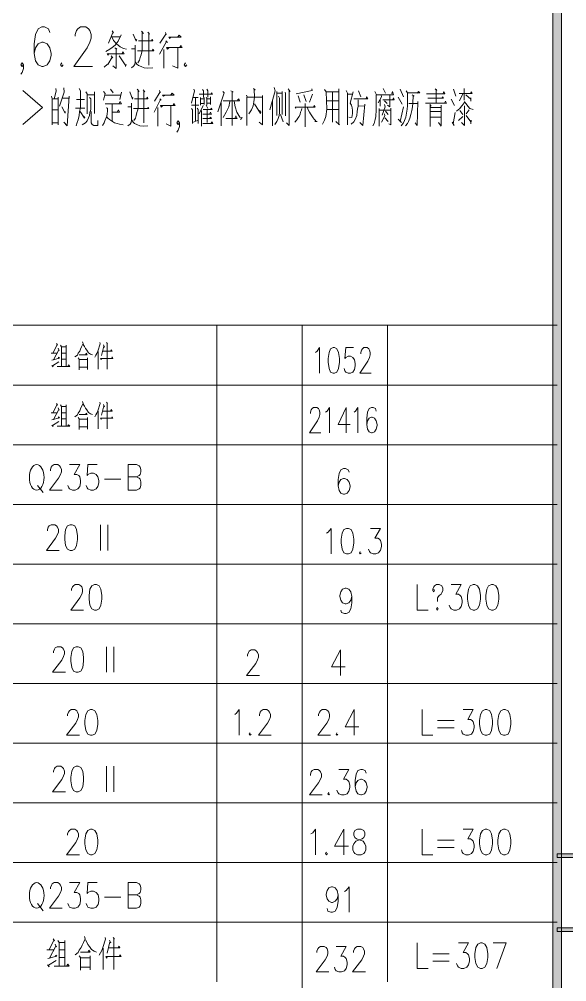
# Model space of a CAD drawing. Header units: millimetres. Extents: x 0 to 829, y 0 to 586.
# Drawn here: x 707.9 to 771.1, y 159.5 to 270.7 of the extents above; entities that cross this region are included whole.
import ezdxf

# ---------------------------------------------------------------- set-up
doc = ezdxf.new("R2010")
doc.units = ezdxf.units.MM

msp = doc.modelspace()

# ---------------------------------------------------------------- hatches: boundary and pattern name
h = msp.add_hatch(color=0)
h.dxf.hatch_style = 2
h.paths.add_polyline_path([(770.449028, 9.860139), (769.464778, 9.860139), (769.464778, 575.772139), (770.449028, 575.772139)])
h = msp.add_hatch(color=0)
h.dxf.hatch_style = 2
h.paths.add_polyline_path([(819.294639, 174.265167), (819.294639, 173.841833), (769.958667, 173.841833), (769.958667, 174.265167)])
h = msp.add_hatch(color=0)
h.dxf.hatch_style = 2
h.paths.add_polyline_path([(769.958667, 165.276389), (769.958667, 165.70325), (819.294639, 165.70325), (819.294639, 165.276389)])

# ---------------------------------------------------------------- linework, layer by layer
at = {"color": 0, "lineweight": 0}
for points in [[(770.449028, 9.860139), (769.464778, 9.860139), (769.464778, 575.772139), (770.449028, 575.772139)], [(744.082417, 232.748667), (743.80725, 232.607556), (743.623806, 232.184222), (743.532083, 231.478667), (743.532083, 231.058861), (743.623806, 230.353306), (743.80725, 229.929972), (744.082417, 229.788861), (744.265861, 229.788861), (744.541028, 229.929972), (744.720944, 230.353306), (744.812667, 231.058861), (744.812667, 231.478667), (744.720944, 232.184222), (744.541028, 232.607556), (744.265861, 232.748667)], [(713.736472, 212.2805), (713.418972, 212.139389), (713.207306, 211.719583), (713.101472, 211.014028), (713.101472, 210.590694), (713.207306, 209.888667), (713.418972, 209.465333), (713.736472, 209.324222), (713.948139, 209.324222), (714.265639, 209.465333), (714.477306, 209.888667), (714.583139, 210.590694), (714.583139, 211.014028), (714.477306, 211.719583), (714.265639, 212.139389), (713.948139, 212.2805)], [(745.64875, 211.864222), (745.33125, 211.723111), (745.123111, 211.299778), (745.017278, 210.59775), (745.017278, 210.174417), (745.123111, 209.468861), (745.33125, 209.045528), (745.64875, 208.907944), (745.860417, 208.907944), (746.177917, 209.045528), (746.389583, 209.468861), (746.495417, 210.174417), (746.495417, 210.59775), (746.389583, 211.299778), (746.177917, 211.723111), (745.860417, 211.864222)], [(716.541056, 205.380167), (716.223556, 205.239056), (716.011889, 204.81925), (715.906056, 204.113694), (715.906056, 203.690361), (716.011889, 202.988333), (716.223556, 202.565), (716.541056, 202.423889), (716.752722, 202.423889), (717.066694, 202.565), (717.278361, 202.988333), (717.384194, 203.690361), (717.384194, 204.113694), (717.278361, 204.81925), (717.066694, 205.239056), (716.752722, 205.380167)], [(760.25375, 205.380167), (759.93625, 205.239056), (759.724583, 204.81925), (759.622278, 204.113694), (759.622278, 203.690361), (759.724583, 202.988333), (759.93625, 202.565), (760.25375, 202.423889), (760.465417, 202.423889), (760.782917, 202.565), (760.994583, 202.988333), (761.100417, 203.690361), (761.100417, 204.113694), (760.994583, 204.81925), (760.782917, 205.239056), (760.465417, 205.380167)], [(762.366889, 205.380167), (762.049389, 205.239056), (761.837722, 204.81925), (761.731889, 204.113694), (761.731889, 203.690361), (761.837722, 202.988333), (762.049389, 202.565), (762.366889, 202.423889), (762.578556, 202.423889), (762.896056, 202.565), (763.107722, 202.988333), (763.213556, 203.690361), (763.213556, 204.113694), (763.107722, 204.81925), (762.896056, 205.239056), (762.578556, 205.380167)], [(756.133306, 202.706111), (756.027472, 202.565), (756.133306, 202.423889), (756.239139, 202.565)], [(714.4385, 198.190556), (714.121, 198.049444), (713.909333, 197.629639), (713.8035, 196.924083), (713.8035, 196.50075), (713.909333, 195.798722), (714.121, 195.375389), (714.4385, 195.234278), (714.650167, 195.234278), (714.967667, 195.375389), (715.179333, 195.798722), (715.285167, 196.50075), (715.285167, 196.924083), (715.179333, 197.629639), (714.967667, 198.049444), (714.650167, 198.190556)], [(716.068333, 190.916278), (715.750833, 190.775167), (715.539167, 190.351833), (715.433333, 189.649806), (715.433333, 189.226472), (715.539167, 188.520917), (715.750833, 188.101111), (716.068333, 187.96), (716.276472, 187.96), (716.593972, 188.101111), (716.805639, 188.520917), (716.911472, 189.226472), (716.911472, 189.649806), (716.805639, 190.351833), (716.593972, 190.775167), (716.276472, 190.916278)], [(761.647222, 190.916278), (761.329722, 190.775167), (761.118056, 190.351833), (761.01575, 189.646278), (761.01575, 189.226472), (761.118056, 188.520917), (761.329722, 188.097583), (761.647222, 187.956472), (761.858889, 187.956472), (762.176389, 188.097583), (762.388056, 188.520917), (762.493889, 189.226472), (762.493889, 189.646278), (762.388056, 190.351833), (762.176389, 190.775167), (761.858889, 190.916278)], [(763.760361, 190.916278), (763.442861, 190.775167), (763.231194, 190.351833), (763.125361, 189.646278), (763.125361, 189.226472), (763.231194, 188.520917), (763.442861, 188.097583), (763.760361, 187.956472), (763.972028, 187.956472), (764.289528, 188.097583), (764.501194, 188.520917), (764.607028, 189.226472), (764.607028, 189.646278), (764.501194, 190.351833), (764.289528, 190.775167), (763.972028, 190.916278)], [(714.4385, 184.389889), (714.121, 184.248778), (713.909333, 183.825444), (713.8035, 183.119889), (713.8035, 182.700083), (713.909333, 181.994528), (714.121, 181.571194), (714.4385, 181.430083), (714.650167, 181.430083), (714.967667, 181.571194), (715.179333, 181.994528), (715.285167, 182.700083), (715.285167, 183.119889), (715.179333, 183.825444), (714.967667, 184.248778), (714.650167, 184.389889)], [(716.068333, 177.112083), (715.750833, 176.970972), (715.539167, 176.551167), (715.433333, 175.845611), (715.433333, 175.422278), (715.539167, 174.72025), (715.750833, 174.296917), (716.068333, 174.155806), (716.276472, 174.155806), (716.593972, 174.296917), (716.805639, 174.72025), (716.911472, 175.422278), (716.911472, 175.845611), (716.805639, 176.551167), (716.593972, 176.970972), (716.276472, 177.112083)], [(746.911694, 177.112083), (746.594194, 176.970972), (746.488361, 176.692278), (746.488361, 176.410056), (746.594194, 176.127833), (746.805861, 175.986722), (747.229194, 175.845611), (747.546694, 175.7045), (747.758361, 175.422278), (747.864194, 175.140056), (747.864194, 174.72025), (747.758361, 174.438028), (747.652528, 174.296917), (747.335028, 174.155806), (746.911694, 174.155806), (746.594194, 174.296917), (746.488361, 174.438028), (746.382528, 174.72025), (746.382528, 175.140056), (746.488361, 175.422278), (746.700028, 175.7045), (747.017528, 175.845611), (747.440861, 175.986722), (747.652528, 176.127833), (747.758361, 176.410056), (747.758361, 176.692278), (747.652528, 176.970972), (747.335028, 177.112083)], [(761.647222, 177.112083), (761.329722, 176.970972), (761.118056, 176.547639), (761.01575, 175.845611), (761.01575, 175.422278), (761.118056, 174.716722), (761.329722, 174.296917), (761.647222, 174.155806), (761.858889, 174.155806), (762.176389, 174.296917), (762.388056, 174.716722), (762.493889, 175.422278), (762.493889, 175.845611), (762.388056, 176.547639), (762.176389, 176.970972), (761.858889, 177.112083)], [(763.760361, 177.112083), (763.442861, 176.970972), (763.231194, 176.547639), (763.125361, 175.845611), (763.125361, 175.422278), (763.231194, 174.716722), (763.442861, 174.296917), (763.760361, 174.155806), (763.972028, 174.155806), (764.289528, 174.296917), (764.501194, 174.716722), (764.607028, 175.422278), (764.607028, 175.845611), (764.501194, 176.547639), (764.289528, 176.970972), (763.972028, 177.112083)], [(819.294639, 174.265167), (819.294639, 173.841833), (769.958667, 173.841833), (769.958667, 174.265167)], [(769.958667, 165.276389), (769.958667, 165.70325), (819.294639, 165.70325), (819.294639, 165.276389)], [(761.103944, 163.974639), (760.786444, 163.833528), (760.574778, 163.413722), (760.468944, 162.708167), (760.468944, 162.284833), (760.574778, 161.582806), (760.786444, 161.159472), (761.103944, 161.018361), (761.312083, 161.018361), (761.629583, 161.159472), (761.84125, 161.582806), (761.947083, 162.284833), (761.947083, 162.708167), (761.84125, 163.413722), (761.629583, 163.833528), (761.312083, 163.974639)]]:
    msp.add_lwpolyline(points, close=True, dxfattribs=at)
for points in [[(711.394028, 269.155333), (711.242333, 269.596306), (710.780194, 269.815028), (710.473278, 269.815028), (710.014667, 269.596306), (709.70775, 268.936611), (709.552528, 267.843), (709.552528, 266.745861), (709.70775, 265.870972), (710.014667, 265.433528), (710.473278, 265.214806), (710.6285, 265.214806), (711.087111, 265.433528), (711.394028, 265.870972), (711.54925, 266.527139), (711.54925, 266.745861), (711.394028, 267.405556), (711.087111, 267.843), (710.6285, 268.061722), (710.473278, 268.061722), (710.014667, 267.843), (709.70775, 267.405556), (709.552528, 266.745861)], [(714.307972, 268.717889), (714.307972, 268.936611), (714.463194, 269.374056), (714.614889, 269.596306), (714.921806, 269.815028), (715.535639, 269.815028), (715.842556, 269.596306), (715.99425, 269.374056), (716.149472, 268.936611), (716.149472, 268.499167), (715.99425, 268.061722), (715.687333, 267.405556), (714.156278, 265.214806), (716.301167, 265.214806)], [(718.576583, 269.352889), (718.735333, 269.123583), (718.671833, 269.169444), (718.156778, 267.927667)], [(721.956194, 269.307028), (722.181972, 269.031861), (722.054972, 269.169444), (722.054972, 267.098639), (722.019694, 266.915194), (721.924444, 266.594167), (721.829194, 266.269611), (721.730417, 265.948583), (721.536389, 265.673417)], [(722.697028, 269.215306), (722.891056, 268.986), (722.795806, 269.123583), (722.795806, 265.39825)], [(724.7255, 269.169444), (724.824278, 268.894278), (724.792528, 268.986), (724.083444, 267.927667)], [(718.509556, 268.664972), (719.507917, 268.664972), (719.606694, 268.894278), (719.282139, 268.156972), (718.929361, 267.698361), (718.576583, 267.423194), (718.319056, 267.236222), (717.83575, 266.961056)], [(718.576583, 268.57325), (718.735333, 268.248694), (719.091639, 267.835944), (719.507917, 267.514917), (719.895972, 267.327944), (720.24875, 267.236222)], [(721.021333, 268.986), (721.345889, 268.156972), (721.409389, 268.294556), (721.278861, 268.386278)], [(721.635167, 268.202833), (723.275583, 268.202833), (723.212083, 268.386278), (723.116833, 268.202833)], [(724.75725, 268.202833), (724.951278, 268.019389), (724.856028, 268.111111), (724.051694, 266.640028)], [(725.371083, 268.619111), (725.208806, 268.478), (725.113556, 268.619111), (726.531722, 268.619111), (726.305944, 268.848417), (726.143667, 268.664972)], [(718.897611, 267.373806), (719.123389, 267.236222), (719.024611, 267.327944), (719.024611, 264.981972), (718.640083, 265.306528)], [(720.799083, 267.282083), (721.247111, 267.282083), (721.247111, 267.698361), (721.247111, 265.719278), (721.183611, 265.444111), (721.056611, 265.260667), (720.799083, 265.073694)], [(721.504639, 267.052778), (723.406111, 267.052778), (723.310861, 267.236222), (723.212083, 267.052778)], [(724.535, 267.190361), (724.535, 265.027833)], [(725.145306, 267.423194), (724.951278, 267.236222), (724.856028, 267.423194), (726.658722, 267.423194), (726.531722, 267.6525), (726.401194, 267.469056)], [(726.143667, 267.423194), (726.143667, 265.027833), (725.565111, 265.306528)], [(718.188528, 266.73175), (718.093278, 266.548306), (717.9945, 266.685889), (719.959472, 266.685889), (719.832472, 266.915194), (719.733694, 266.73175)], [(718.477806, 266.456583), (718.640083, 266.22375), (718.576583, 266.319), (718.061528, 265.444111)], [(719.380917, 266.456583), (720.1535, 265.306528), (720.18525, 265.444111), (720.12175, 265.214806)], [(708.328389, 265.433528), (708.173167, 265.214806), (708.021472, 265.433528), (708.173167, 265.65225), (708.328389, 265.433528), (708.328389, 264.992556), (708.173167, 264.555111), (708.021472, 264.336389)], [(712.773389, 265.65225), (712.621694, 265.433528), (712.773389, 265.214806), (712.928611, 265.433528)], [(718.02625, 265.489972), (717.673472, 265.165417)], [(721.278861, 265.719278), (721.441139, 265.489972), (721.603417, 265.352389), (721.924444, 265.214806), (722.277222, 265.073694), (722.697028, 265.027833), (723.275583, 265.073694)], [(727.036194, 265.65225), (726.8845, 265.433528), (727.036194, 265.214806), (727.191417, 265.433528)], [(712.085472, 262.706556), (712.117222, 262.431389), (711.877333, 261.464778)], [(713.013278, 262.752417), (713.0415, 262.247944), (712.505278, 260.63575)], [(714.748944, 262.706556), (714.925333, 262.431389), (714.925333, 260.452306), (714.808917, 260.039556), (714.748944, 259.580944), (714.657222, 259.072944), (714.537278, 258.751917), (714.417333, 258.3815)], [(718.396667, 262.614833), (718.696528, 262.202083)], [(721.476417, 262.614833), (721.684556, 262.339667), (721.564611, 262.47725), (721.564611, 260.406444), (721.536389, 260.223), (721.444667, 259.901972), (721.356472, 259.580944), (721.268278, 259.256389), (721.088361, 258.981222)], [(722.164333, 262.523111), (722.34425, 262.293806), (722.252528, 262.431389), (722.252528, 258.706056)], [(724.048167, 262.47725), (724.136361, 262.202083), (724.108139, 262.293806), (723.448444, 261.235472)], [(728.013389, 262.614833), (728.073361, 262.431389), (727.745278, 261.006167)], [(729.029389, 262.568972), (729.121111, 262.431389), (729.121111, 261.648222)], [(729.509167, 262.614833), (729.629111, 262.431389), (729.629111, 261.694083)], [(734.892556, 262.706556), (735.100694, 262.523111), (734.98075, 262.568972), (735.0125, 261.694083), (734.952528, 261.14375), (734.864333, 260.685139), (734.684417, 260.223), (734.352806, 259.764389)], [(737.284389, 262.798278), (737.404333, 262.431389), (736.776389, 260.223)], [(739.020056, 262.47725), (739.020056, 258.427361), (738.691972, 258.706056)], [(738.900111, 262.660694), (739.14, 262.339667)], [(741.651778, 262.660694), (741.68, 262.47725), (739.827917, 262.0645)], [(743.115806, 262.568972), (743.295722, 262.293806), (743.355694, 260.314722), (743.23575, 259.439833), (743.087583, 259.027083), (742.875917, 258.568472)], [(743.2675, 262.293806), (744.763278, 262.293806), (744.763278, 262.660694), (744.763278, 258.47675), (744.763278, 260.268861), (743.327472, 260.268861), (744.015389, 260.268861), (744.015389, 258.797778), (744.015389, 262.247944), (744.015389, 261.281333), (743.327472, 261.281333), (744.731528, 261.281333)], [(745.599361, 262.47725), (745.747528, 262.156222), (745.747528, 258.47675)], [(749.875028, 262.706556), (750.143139, 262.156222)], [(751.850583, 262.614833), (752.206889, 261.743472)], [(755.886361, 262.660694), (756.066278, 262.47725), (756.006306, 262.568972), (756.006306, 261.006167), (754.750417, 261.006167), (757.202222, 261.006167), (757.054056, 261.235472), (756.962333, 261.006167)], [(757.978333, 262.614833), (758.278194, 261.789333)], [(759.23775, 262.706556), (759.23775, 261.327194)], [(708.250778, 262.463139), (710.529722, 260.494639), (708.250778, 258.522611)], [(711.577472, 261.789333), (711.665667, 261.510639), (711.665667, 258.47675)], [(711.697417, 261.510639), (712.325361, 261.510639)], [(712.353583, 261.694083), (712.353583, 258.47675)], [(712.833361, 261.5565), (713.5495, 261.5565)], [(713.609472, 261.789333), (713.373111, 258.3815), (713.013278, 258.797778)], [(714.477306, 261.418917), (715.376889, 261.418917)], [(715.944861, 261.648222), (716.124778, 261.510639), (716.124778, 260.268861), (716.004833, 259.901972), (715.944861, 259.580944), (715.853139, 259.30225), (715.673222, 258.935361), (715.493306, 258.706056), (715.10525, 258.47675)], [(715.553278, 262.293806), (715.673222, 262.0645), (715.673222, 259.764389)], [(715.733194, 261.972778), (716.541056, 261.972778)], [(716.541056, 262.293806), (716.541056, 259.81025)], [(717.588806, 262.339667), (717.768722, 262.110361), (717.588806, 261.327194)], [(717.70875, 261.926917), (719.592583, 261.926917)], [(719.652556, 262.247944), (719.472639, 261.418917)], [(720.608583, 262.293806), (720.908444, 261.464778), (720.968417, 261.602361), (720.848472, 261.694083)], [(721.176556, 261.510639), (722.704083, 261.510639), (722.644111, 261.694083), (722.552389, 261.510639)], [(724.076389, 261.510639), (724.256306, 261.327194), (724.168111, 261.418917), (723.420222, 259.947833)], [(724.647889, 261.926917), (724.496194, 261.789333), (724.408, 261.926917), (725.723861, 261.926917), (725.512194, 262.156222), (725.364028, 261.972778)], [(727.953417, 261.648222), (728.521389, 261.648222)], [(728.193306, 261.602361), (728.193306, 258.8895)], [(728.641333, 262.018639), (730.168861, 262.018639), (730.077139, 262.202083), (729.957194, 262.018639)], [(728.761278, 261.648222), (728.761278, 260.776861)], [(728.761278, 261.510639), (729.181083, 261.510639)], [(729.209306, 261.648222), (729.209306, 260.822722)], [(729.449194, 261.648222), (729.509167, 261.5565), (729.509167, 260.776861)], [(729.569139, 261.510639), (729.928972, 261.510639)], [(729.928972, 261.743472), (729.928972, 260.822722)], [(731.364778, 262.339667), (731.512944, 262.202083), (730.796806, 259.993694)], [(731.393, 261.281333), (733.276833, 261.281333), (733.188639, 261.510639), (733.036944, 261.327194)], [(732.289056, 262.431389), (732.560694, 262.293806), (732.44075, 262.247944), (732.44075, 258.427361)], [(734.084694, 261.926917), (734.204639, 261.648222)], [(734.116444, 258.427361), (734.116444, 261.694083), (735.940306, 261.694083), (735.940306, 261.881056), (735.940306, 258.47675), (735.55225, 258.797778)], [(737.104472, 261.373056), (737.104472, 258.3815)], [(737.792389, 261.789333), (737.912333, 261.5565), (737.912333, 259.901972), (737.852361, 259.580944), (737.764167, 259.210528), (737.58425, 258.8895), (737.344361, 258.522611)], [(737.58425, 262.339667), (737.58425, 259.580944)], [(737.644222, 262.156222), (738.212194, 262.156222)], [(738.212194, 262.339667), (738.212194, 259.672667)], [(738.540278, 262.247944), (738.60025, 262.110361), (738.60025, 259.531556)], [(740.067806, 261.835194), (740.304167, 261.097889)], [(740.723972, 261.972778), (740.963861, 261.189611)], [(741.71175, 262.018639), (741.383667, 261.097889)], [(745.779278, 262.018639), (746.34725, 262.018639)], [(746.407222, 262.293806), (746.079139, 261.006167), (746.227306, 260.776861), (746.287278, 260.452306), (746.3155, 260.131278), (746.34725, 259.81025), (746.255528, 259.348111), (745.927444, 259.393972)], [(747.003417, 261.373056), (746.975194, 260.63575), (746.915222, 260.314722), (746.883472, 260.039556), (746.8235, 259.580944), (746.647111, 259.118806), (746.495417, 258.843639), (746.195556, 258.568472)], [(746.467194, 261.510639), (748.111139, 261.510639), (747.962972, 261.743472), (747.903, 261.510639)], [(747.035167, 262.431389), (747.303278, 261.743472)], [(749.067167, 261.972778), (749.067167, 260.177139), (749.067167, 259.947833), (749.038944, 259.718528), (749.007194, 259.439833), (748.947222, 259.118806), (748.919, 258.935361), (748.827278, 258.660194), (748.679111, 258.3815)], [(748.919, 262.339667), (749.098917, 261.972778), (751.070944, 261.972778), (750.951, 262.339667), (750.862806, 262.0645)], [(749.635139, 261.972778), (749.666889, 261.743472), (749.278833, 261.052028)], [(749.515194, 261.464778), (749.515194, 260.63575)], [(749.846806, 261.373056), (751.162667, 261.373056), (751.070944, 261.602361), (750.98275, 261.418917)], [(750.654667, 261.972778), (750.654667, 260.589889), (750.354806, 260.776861)], [(751.610694, 261.694083), (752.058722, 260.868583)], [(752.686667, 262.110361), (752.686667, 260.685139), (752.658444, 260.314722), (752.566722, 259.856111), (752.478528, 259.393972), (752.326833, 258.981222), (752.206889, 258.706056), (751.970528, 258.3815)], [(753.226417, 261.972778), (753.462778, 261.789333), (753.346361, 261.881056), (753.286389, 261.006167), (753.254639, 260.589889), (753.166444, 260.131278), (753.074722, 259.672667), (752.954778, 259.256389), (752.806611, 258.8895), (752.686667, 258.660194), (752.446778, 258.3815)], [(752.5385, 262.431389), (752.686667, 262.202083), (754.122472, 262.202083), (753.942556, 262.339667), (753.854361, 262.156222)], [(754.870361, 262.0645), (756.994083, 262.0645), (756.874139, 262.339667), (756.814167, 262.110361)], [(755.050278, 261.5565), (756.842389, 261.5565), (756.722444, 261.743472), (756.662472, 261.5565)], [(757.741972, 261.464778), (758.098278, 260.731)], [(758.638028, 262.110361), (760.162028, 262.110361), (760.042083, 262.293806), (759.953889, 262.110361)], [(759.057833, 262.0645), (758.698, 261.281333)], [(759.414139, 261.972778), (760.013861, 261.464778), (760.013861, 261.602361), (759.982111, 261.235472)], [(712.773389, 260.589889), (713.133222, 259.856111), (713.161444, 260.039556)], [(714.357361, 260.406444), (715.436861, 260.406444)], [(717.888667, 260.452306), (718.036833, 260.406444), (718.036833, 260.085417), (718.008611, 259.764389), (717.948639, 259.485694), (717.856917, 259.210528), (717.736972, 258.935361), (717.648778, 258.706056), (717.468861, 258.427361)], [(717.768722, 260.914444), (719.652556, 260.914444), (719.500861, 261.189611), (719.352694, 260.914444)], [(718.576583, 260.868583), (718.576583, 258.935361)], [(720.400444, 260.589889), (720.816722, 260.589889), (720.816722, 261.006167), (720.816722, 259.027083), (720.75675, 258.751917), (720.640333, 258.568472), (720.400444, 258.3815)], [(721.056611, 260.360583), (722.8205, 260.360583), (722.732306, 260.544028), (722.644111, 260.360583)], [(723.86825, 260.498167), (723.86825, 258.335639)], [(724.436222, 260.731), (724.256306, 260.544028), (724.168111, 260.731), (725.843806, 260.731), (725.723861, 260.960306), (725.603917, 260.776861)], [(725.364028, 260.731), (725.364028, 258.335639), (724.824278, 258.614333)], [(727.745278, 260.776861), (728.581361, 260.776861)], [(727.745278, 260.360583), (727.865222, 260.223), (727.865222, 258.660194)], [(728.401444, 260.406444), (728.493167, 260.268861), (728.493167, 258.660194)], [(729.089361, 260.731), (728.613111, 259.764389)], [(728.761278, 260.960306), (729.209306, 260.960306)], [(729.089361, 260.268861), (730.108889, 260.268861), (730.017167, 260.406444), (729.928972, 260.268861)], [(729.420972, 260.776861), (729.629111, 260.360583)], [(729.540917, 261.006167), (729.928972, 261.006167)], [(729.540917, 260.268861), (729.540917, 258.751917)], [(731.184861, 261.052028), (731.184861, 258.3815)], [(732.172639, 261.189611), (732.052694, 260.589889), (731.752833, 259.947833), (731.393, 259.348111)], [(732.680639, 261.235472), (732.768833, 260.589889), (732.976972, 259.947833), (733.308583, 259.393972), (733.516722, 259.30225), (733.576694, 259.348111), (733.396778, 259.118806)], [(735.0125, 260.914444), (735.700417, 259.81025), (735.728639, 259.947833), (735.580472, 260.131278), (735.580472, 260.085417), (735.580472, 259.993694)], [(740.484083, 260.360583), (740.424111, 260.177139), (740.335917, 259.947833), (740.275944, 259.718528), (740.156, 259.439833), (740.007833, 259.256389), (739.887889, 259.072944), (739.676222, 258.797778)], [(739.796167, 260.360583), (739.707972, 260.544028), (742.039833, 260.544028), (741.919889, 260.731), (741.831694, 260.498167)], [(740.872139, 260.960306), (740.872139, 258.243917)], [(741.143778, 260.452306), (741.20375, 260.223), (741.351917, 259.947833), (741.471861, 259.764389), (741.620028, 259.531556), (741.771722, 259.30225), (741.891667, 259.164667), (742.099806, 258.935361)], [(747.003417, 260.63575), (747.723083, 260.685139)], [(747.751306, 260.868583), (747.543167, 258.427361), (747.183333, 258.751917)], [(749.427, 260.360583), (749.427, 258.335639)], [(750.026722, 260.822722), (750.114917, 260.589889), (749.755083, 259.626806)], [(750.026722, 261.281333), (750.323056, 260.960306)], [(750.771083, 260.406444), (750.771083, 258.47675), (750.534722, 258.614333)], [(751.610694, 259.164667), (751.99875, 258.751917), (751.850583, 258.8895), (752.238639, 260.589889)], [(752.834833, 260.960306), (753.914333, 260.960306)], [(753.882583, 261.189611), (753.794389, 258.427361), (753.5545, 258.706056)], [(755.258417, 260.822722), (755.406583, 260.63575), (755.318389, 260.731), (755.318389, 258.289778), (755.318389, 260.498167), (756.574278, 260.498167), (756.574278, 260.776861), (756.574278, 258.3815), (756.574278, 259.393972), (755.318389, 259.393972)], [(759.265972, 261.189611), (759.177778, 260.960306), (758.937889, 260.63575), (758.726222, 260.360583), (758.338167, 260.085417)], [(759.265972, 260.685139), (759.265972, 258.427361), (758.937889, 258.751917)], [(759.265972, 261.14375), (759.474111, 260.914444), (759.654028, 260.63575), (759.893917, 260.360583), (760.25375, 260.268861)], [(711.665667, 260.223), (712.325361, 260.223)], [(714.897111, 260.039556), (715.376889, 259.256389), (715.436861, 259.348111), (715.256944, 259.485694)], [(716.153, 260.039556), (716.153, 258.706056), (716.272944, 258.522611), (716.452861, 258.427361), (716.929111, 258.427361), (716.929111, 258.981222)], [(717.948639, 259.393972), (718.096806, 259.256389), (718.276722, 259.118806), (718.516611, 258.935361), (718.844694, 258.706056), (719.144556, 258.660194), (719.440889, 258.568472), (719.860694, 258.47675)], [(718.636556, 259.947833), (719.440889, 259.947833), (719.324472, 260.223), (719.172778, 259.947833)], [(728.881222, 260.131278), (728.881222, 258.335639)], [(729.061139, 259.718528), (730.048917, 259.718528), (729.928972, 259.947833), (729.83725, 259.718528)], [(729.061139, 259.210528), (730.048917, 259.210528), (729.957194, 259.393972), (729.869, 259.256389)], [(731.692861, 259.210528), (733.008722, 259.210528), (732.860556, 259.531556)], [(732.860556, 259.485694), (732.740611, 259.210528)], [(738.004056, 259.672667), (738.332139, 258.843639)], [(749.427, 260.177139), (750.802833, 260.177139)], [(750.026722, 259.764389), (750.054944, 259.531556), (749.695111, 258.797778)], [(750.083167, 259.30225), (750.443, 258.8895)], [(750.143139, 260.085417), (750.443, 259.672667)], [(755.378361, 260.039556), (756.546056, 260.039556)], [(757.830167, 258.797778), (758.070056, 258.427361), (757.950111, 258.614333), (758.19, 259.901972)], [(758.578056, 258.981222), (759.057833, 259.439833)], [(758.726222, 260.131278), (759.057833, 259.672667)], [(759.805722, 260.223), (759.445889, 259.764389)], [(759.445889, 259.580944), (760.013861, 258.843639), (760.042083, 259.027083), (760.013861, 258.614333)], [(711.697417, 258.706056), (712.325361, 258.706056)], [(720.848472, 259.027083), (720.996639, 258.797778), (721.148333, 258.660194), (721.444667, 258.522611), (721.776278, 258.3815), (722.164333, 258.335639), (722.704083, 258.3815)], [(726.337694, 258.741333), (726.193056, 258.522611), (726.051944, 258.741333), (726.193056, 258.960056), (726.337694, 258.741333), (726.337694, 258.300361), (726.193056, 257.862917), (726.051944, 257.644194)], [(727.865222, 258.751917), (728.433194, 258.981222)], [(729.061139, 258.660194), (730.197083, 258.660194), (730.108889, 258.843639), (730.017167, 258.706056)], [(741.979861, 258.8895), (742.247972, 258.8895)], [(744.819722, 258.47675), (744.403444, 258.8895)], [(756.274417, 258.751917), (756.574278, 258.335639)], [(592.493806, 235.323944), (769.955139, 235.323944)], [(730.652167, 159.476722), (730.652167, 235.323944)], [(740.501722, 21.463), (740.501722, 235.323944)], [(750.358333, 159.476722), (750.358333, 235.323944)], [(712.141917, 233.210806), (712.265389, 233.01325), (712.240694, 233.112028), (711.746806, 232.159528), (711.54925, 232.12425), (712.216, 232.12425), (712.413556, 232.519361), (712.339472, 232.685167), (712.462944, 232.420583), (712.413556, 232.487611), (711.796194, 231.337556), (711.623333, 231.305806), (712.487639, 231.535111), (712.388861, 231.633889), (712.339472, 231.468083)], [(712.611111, 233.045), (712.734583, 232.847444), (712.734583, 230.547333), (712.734583, 232.847444), (713.274333, 232.847444), (713.274333, 233.045), (713.274333, 230.582611), (712.240694, 230.582611), (713.694139, 230.582611), (713.545972, 230.744889), (713.471889, 230.614361)], [(715.147583, 233.408361), (715.221667, 233.210806), (715.048806, 232.847444), (714.925333, 232.586389), (714.826556, 232.357083), (714.657222, 232.0925), (714.558444, 231.894944), (714.262111, 231.665639)], [(715.246361, 233.112028), (715.369833, 232.882722), (715.493306, 232.649889), (715.641472, 232.455861), (715.839028, 232.159528), (716.085972, 231.993722), (716.308222, 231.930222)], [(717.144306, 233.341333), (717.193694, 233.179056), (716.922056, 232.357083), (716.823278, 232.06075), (716.699806, 231.863194), (716.576333, 231.633889)], [(717.564111, 233.080278), (717.687583, 232.815694), (717.6135, 232.914472), (717.341861, 231.831444)], [(717.490028, 232.321806), (718.573056, 232.321806), (718.498972, 232.487611), (718.403722, 232.321806)], [(717.909833, 233.341333), (718.058, 233.179056), (717.983917, 233.242556), (717.983917, 230.251)], [(742.068056, 232.184222), (742.2515, 232.325333), (742.526667, 232.748667), (742.526667, 229.788861)], [(746.460139, 232.748667), (745.546444, 232.748667), (745.454722, 231.478667), (745.546444, 231.619778), (745.821611, 231.760889), (746.096778, 231.760889), (746.371944, 231.619778), (746.551861, 231.337556), (746.643583, 230.91775), (746.643583, 230.635528), (746.551861, 230.212194), (746.371944, 229.929972), (746.096778, 229.788861), (745.821611, 229.788861), (745.546444, 229.929972), (745.454722, 230.071083), (745.363, 230.353306)], [(747.285639, 232.043111), (747.285639, 232.184222), (747.377361, 232.466444), (747.469083, 232.607556), (747.652528, 232.748667), (748.019417, 232.748667), (748.202861, 232.607556), (748.294583, 232.466444), (748.382778, 232.184222), (748.382778, 231.902), (748.294583, 231.619778), (748.111139, 231.199972), (747.193917, 229.788861), (748.4745, 229.788861)], [(712.759278, 232.12425), (713.249639, 232.12425)], [(712.783972, 231.404583), (713.299028, 231.404583)], [(714.657222, 231.566861), (714.777167, 231.404583), (714.777167, 230.1875)], [(714.752472, 231.369306), (715.641472, 231.369306)], [(714.777167, 231.930222), (715.690861, 231.930222), (715.592083, 232.0925), (715.493306, 231.930222)], [(715.715556, 231.566861), (715.715556, 230.21925)], [(716.94675, 232.290056), (716.94675, 230.251)], [(717.341861, 231.499833), (717.317167, 231.337556), (717.218389, 231.499833), (718.671833, 231.499833), (718.573056, 231.665639), (718.523667, 231.535111)], [(711.598639, 230.681389), (711.7715, 230.515583), (711.697417, 230.646111), (712.43825, 231.10825)], [(714.752472, 230.483833), (715.666167, 230.483833)], [(592.493806, 228.423611), (769.955139, 228.423611)], [(712.141917, 226.310472), (712.265389, 226.112917), (712.240694, 226.211694), (711.746806, 225.259194), (711.54925, 225.223917), (712.216, 225.223917), (712.413556, 225.619028), (712.339472, 225.784833), (712.462944, 225.52025), (712.413556, 225.587278), (711.796194, 224.437222), (711.623333, 224.405472), (712.487639, 224.634778), (712.388861, 224.733556), (712.339472, 224.56775)], [(712.611111, 226.144667), (712.734583, 225.947111), (712.734583, 223.647), (712.734583, 225.947111), (713.274333, 225.947111), (713.274333, 226.144667), (713.274333, 223.682278), (712.240694, 223.682278), (713.694139, 223.682278), (713.545972, 223.844556), (713.471889, 223.714028)], [(715.147583, 226.508028), (715.221667, 226.310472), (715.048806, 225.947111), (714.925333, 225.686056), (714.826556, 225.45675), (714.657222, 225.192167), (714.558444, 224.994611), (714.262111, 224.765306)], [(715.246361, 226.211694), (715.369833, 225.982389), (715.493306, 225.749556), (715.641472, 225.555528), (715.839028, 225.259194), (716.085972, 225.093389), (716.308222, 225.029889)], [(717.144306, 226.441), (717.193694, 226.278722), (716.922056, 225.45675), (716.823278, 225.160417), (716.699806, 224.962861), (716.576333, 224.733556)], [(717.564111, 226.179944), (717.687583, 225.915361), (717.6135, 226.014139), (717.341861, 224.931111)], [(717.909833, 226.441), (718.058, 226.278722), (717.983917, 226.342222), (717.983917, 223.350667)], [(741.471861, 225.142778), (741.471861, 225.283889), (741.563583, 225.566111), (741.655306, 225.707222), (741.83875, 225.848333), (742.205639, 225.848333), (742.389083, 225.707222), (742.480806, 225.566111), (742.572528, 225.283889), (742.572528, 225.001667), (742.480806, 224.719444), (742.297361, 224.296111), (741.380139, 222.888528), (742.66425, 222.888528)], [(743.211056, 225.283889), (743.3945, 225.425), (743.669667, 225.848333), (743.669667, 222.888528)], [(745.592306, 225.848333), (744.675083, 223.876306), (746.050917, 223.876306)], [(745.592306, 225.848333), (745.592306, 222.888528)], [(746.506, 225.283889), (746.689444, 225.425), (746.964611, 225.848333), (746.964611, 222.888528)], [(749.070694, 225.425), (748.978972, 225.707222), (748.703806, 225.848333), (748.520361, 225.848333), (748.248722, 225.707222), (748.065278, 225.283889), (747.973556, 224.578333), (747.973556, 223.876306), (748.065278, 223.311861), (748.248722, 223.029639), (748.520361, 222.888528), (748.612083, 222.888528), (748.88725, 223.029639), (749.070694, 223.311861), (749.162417, 223.735194), (749.162417, 223.876306), (749.070694, 224.296111), (748.88725, 224.578333), (748.612083, 224.719444), (748.520361, 224.719444), (748.248722, 224.578333), (748.065278, 224.296111), (747.973556, 223.876306)], [(712.759278, 225.223917), (713.249639, 225.223917)], [(714.657222, 224.666528), (714.777167, 224.500722), (714.777167, 223.287167)], [(714.777167, 225.029889), (715.690861, 225.029889), (715.592083, 225.192167), (715.493306, 225.029889)], [(715.715556, 224.666528), (715.715556, 223.318917)], [(716.94675, 225.389722), (716.94675, 223.350667)], [(717.341861, 224.5995), (717.317167, 224.437222), (717.218389, 224.5995), (718.671833, 224.5995), (718.573056, 224.765306), (718.523667, 224.634778)], [(717.490028, 225.421472), (718.573056, 225.421472), (718.498972, 225.587278), (718.403722, 225.421472)], [(711.598639, 223.781056), (711.7715, 223.61525), (711.697417, 223.745778), (712.43825, 224.207917)], [(712.783972, 224.500722), (713.299028, 224.500722)], [(714.752472, 224.468972), (715.641472, 224.468972)], [(714.752472, 223.5835), (715.666167, 223.5835)], [(592.493806, 221.523278), (769.955139, 221.523278)], [(711.446944, 218.524667), (711.446944, 218.665778), (711.552778, 218.948), (711.658611, 219.089111), (711.870278, 219.230222), (712.293611, 219.230222), (712.505278, 219.089111), (712.611111, 218.948), (712.713417, 218.665778), (712.713417, 218.383556), (712.611111, 218.104861), (712.399444, 217.681528), (711.341111, 216.273944), (712.81925, 216.273944)], [(713.665917, 219.230222), (714.826556, 219.230222), (714.195083, 218.104861), (714.509056, 218.104861), (714.720722, 217.96375), (714.826556, 217.822639), (714.932389, 217.399306), (714.932389, 217.117083), (714.826556, 216.69375), (714.614889, 216.415056), (714.300917, 216.273944), (713.983417, 216.273944), (713.665917, 216.415056), (713.560083, 216.552639), (713.45425, 216.834861)], [(716.833861, 219.230222), (715.779056, 219.230222), (715.673222, 217.96375), (715.779056, 218.104861), (716.096556, 218.245972), (716.410528, 218.245972), (716.728028, 218.104861), (716.939694, 217.822639), (717.045528, 217.399306), (717.045528, 217.117083), (716.939694, 216.69375), (716.728028, 216.415056), (716.410528, 216.273944), (716.096556, 216.273944), (715.779056, 216.415056), (715.673222, 216.552639), (715.567389, 216.834861)], [(720.425139, 216.273944), (720.425139, 219.230222), (721.377639, 219.230222), (721.695139, 219.089111), (721.800972, 218.948), (721.906806, 218.665778), (721.906806, 218.383556), (721.800972, 218.104861), (721.695139, 217.96375), (721.377639, 217.822639)], [(745.938028, 218.341222), (745.832194, 218.623444), (745.518222, 218.764556), (745.306556, 218.764556), (744.989056, 218.623444), (744.777389, 218.200111), (744.671556, 217.498083), (744.671556, 216.792528), (744.777389, 216.228083), (744.989056, 215.949389), (745.306556, 215.808278), (745.412389, 215.808278), (745.726361, 215.949389), (745.938028, 216.228083), (746.043861, 216.651417), (746.043861, 216.792528), (745.938028, 217.215861), (745.726361, 217.498083), (745.412389, 217.639194), (745.306556, 217.639194), (744.989056, 217.498083), (744.777389, 217.215861), (744.671556, 216.792528)], [(717.680528, 217.540417), (719.582, 217.540417)], [(720.425139, 217.822639), (721.377639, 217.822639), (721.695139, 217.681528), (721.800972, 217.540417), (721.906806, 217.258194), (721.906806, 216.834861), (721.800972, 216.552639), (721.695139, 216.415056), (721.377639, 216.273944), (720.425139, 216.273944)], [(709.968806, 216.834861), (710.603806, 215.991722)], [(607.47275, 214.622944), (769.955139, 214.622944)], [(711.094167, 211.578472), (711.094167, 211.719583), (711.2, 211.998278), (711.305833, 212.139389), (711.5175, 212.2805), (711.940833, 212.2805), (712.1525, 212.139389), (712.258333, 211.998278), (712.364167, 211.719583), (712.364167, 211.437361), (712.258333, 211.155139), (712.046667, 210.731806), (710.988333, 209.324222), (712.47, 209.324222)], [(717.221917, 209.324222), (717.221917, 212.2805)], [(718.068583, 209.324222), (718.068583, 212.2805)], [(743.327472, 211.299778), (743.535611, 211.440889), (743.853111, 211.864222), (743.853111, 208.907944)], [(748.396889, 211.864222), (749.557528, 211.864222), (748.926056, 210.738861), (749.240028, 210.738861), (749.451694, 210.59775), (749.557528, 210.456639), (749.663361, 210.033306), (749.663361, 209.751083), (749.557528, 209.32775), (749.345861, 209.045528), (749.028361, 208.907944), (748.714389, 208.907944), (748.396889, 209.045528), (748.291056, 209.186639), (748.185222, 209.468861)], [(747.232722, 209.186639), (747.126889, 209.045528), (747.232722, 208.907944), (747.338556, 209.045528)], [(607.469222, 207.722611), (769.955139, 207.722611)], [(713.89875, 204.678139), (713.89875, 204.81925), (714.004583, 205.097944), (714.110417, 205.239056), (714.322083, 205.380167), (714.745417, 205.380167), (714.957083, 205.239056), (715.059389, 205.097944), (715.165222, 204.81925), (715.165222, 204.537028), (715.059389, 204.254806), (714.85125, 203.831472), (713.792917, 202.423889), (715.271056, 202.423889)], [(746.241417, 203.976111), (746.135583, 203.556306), (745.923917, 203.274083), (745.609944, 203.132972), (745.504111, 203.132972), (745.186611, 203.274083), (744.974944, 203.556306), (744.869111, 203.976111), (744.869111, 204.117222), (744.974944, 204.540556), (745.186611, 204.822778), (745.504111, 204.963889), (745.609944, 204.963889), (745.923917, 204.822778), (746.135583, 204.540556), (746.241417, 203.976111), (746.241417, 203.274083), (746.135583, 202.568528), (745.923917, 202.145194), (745.609944, 202.007611), (745.398278, 202.007611), (745.080778, 202.145194), (744.974944, 202.427417)], [(753.812028, 205.380167), (753.812028, 202.423889), (755.0785, 202.423889)], [(755.7135, 204.81925), (755.819333, 204.678139), (755.7135, 204.537028), (755.607667, 204.678139), (755.607667, 204.81925), (755.7135, 205.097944), (755.819333, 205.239056), (756.027472, 205.380167), (756.344972, 205.380167), (756.662472, 205.239056), (756.768306, 204.960361), (756.768306, 204.678139), (756.662472, 204.395917), (756.556639, 204.254806), (756.344972, 204.113694), (756.133306, 203.831472), (756.133306, 203.408139)], [(757.720806, 205.380167), (758.881444, 205.380167), (758.246444, 204.254806), (758.563944, 204.254806), (758.775611, 204.113694), (758.881444, 203.972583), (758.987278, 203.54925), (758.987278, 203.267028), (758.881444, 202.847222), (758.669778, 202.565), (758.352278, 202.423889), (758.034778, 202.423889), (757.720806, 202.565), (757.614972, 202.706111), (757.509139, 202.988333)], [(592.493806, 200.822278), (769.955139, 200.822278)], [(711.799722, 197.488528), (711.799722, 197.629639), (711.902028, 197.911861), (712.007861, 198.049444), (712.219528, 198.190556), (712.642861, 198.190556), (712.854528, 198.049444), (712.960361, 197.911861), (713.066194, 197.629639), (713.066194, 197.347417), (712.960361, 197.065194), (712.748694, 196.641861), (711.693889, 195.234278), (713.172028, 195.234278)], [(717.923944, 195.234278), (717.923944, 198.190556)], [(718.770611, 195.234278), (718.770611, 198.190556)], [(734.204639, 197.114583), (734.204639, 197.255694), (734.310472, 197.534389), (734.416306, 197.6755), (734.627972, 197.816611), (735.051306, 197.816611), (735.262972, 197.6755), (735.368806, 197.534389), (735.474639, 197.255694), (735.474639, 196.973472), (735.368806, 196.69125), (735.157139, 196.267917), (734.098806, 194.860333), (735.580472, 194.860333)], [(744.957306, 197.816611), (743.9025, 195.844583), (745.486472, 195.844583)], [(744.957306, 197.816611), (744.957306, 194.860333)], [(607.47275, 193.953694), (769.958667, 193.953694)], [(713.426028, 190.210722), (713.426028, 190.351833), (713.531861, 190.634056), (713.637694, 190.775167), (713.849361, 190.916278), (714.272694, 190.916278), (714.480833, 190.775167), (714.586667, 190.634056), (714.6925, 190.351833), (714.6925, 190.069611), (714.586667, 189.790917), (714.378528, 189.367583), (713.320194, 187.96), (714.798333, 187.96)], [(732.7265, 190.351833), (732.938167, 190.492944), (733.255667, 190.916278), (733.255667, 187.96)], [(735.580472, 190.210722), (735.580472, 190.351833), (735.686306, 190.634056), (735.788611, 190.775167), (736.000278, 190.916278), (736.423611, 190.916278), (736.635278, 190.775167), (736.741111, 190.634056), (736.846944, 190.351833), (736.846944, 190.069611), (736.741111, 189.790917), (736.529444, 189.367583), (735.474639, 187.96), (736.952778, 187.96)], [(742.420833, 190.210722), (742.420833, 190.351833), (742.526667, 190.634056), (742.6325, 190.775167), (742.844167, 190.916278), (743.2675, 190.916278), (743.479167, 190.775167), (743.585, 190.634056), (743.690833, 190.351833), (743.690833, 190.069611), (743.585, 189.790917), (743.373333, 189.367583), (742.318528, 187.96), (743.796667, 187.96)], [(746.541278, 190.916278), (745.486472, 188.94425), (747.070444, 188.94425)], [(746.541278, 190.916278), (746.541278, 187.96)], [(754.358833, 190.916278), (754.358833, 187.956472), (755.625306, 187.956472)], [(759.114278, 190.916278), (760.274917, 190.916278), (759.639917, 189.787389), (759.957417, 189.787389), (760.169083, 189.646278), (760.274917, 189.508694), (760.38075, 189.085361), (760.38075, 188.803139), (760.274917, 188.379806), (760.06325, 188.097583), (759.74575, 187.956472), (759.42825, 187.956472), (759.114278, 188.097583), (759.008444, 188.238694), (758.902611, 188.520917)], [(756.154472, 189.646278), (758.055944, 189.646278)], [(734.522139, 188.238694), (734.416306, 188.101111), (734.522139, 187.96), (734.627972, 188.101111)], [(744.533972, 188.238694), (744.428139, 188.101111), (744.533972, 187.96), (744.639806, 188.101111)], [(756.154472, 188.803139), (758.055944, 188.803139)], [(592.493806, 187.049833), (769.958667, 187.049833)], [(711.799722, 183.684333), (711.799722, 183.825444), (711.902028, 184.107667), (712.007861, 184.248778), (712.219528, 184.389889), (712.642861, 184.389889), (712.854528, 184.248778), (712.960361, 184.107667), (713.066194, 183.825444), (713.066194, 183.543222), (712.960361, 183.261), (712.748694, 182.841194), (711.693889, 181.430083), (713.172028, 181.430083)], [(717.923944, 181.430083), (717.923944, 184.389889)], [(718.770611, 181.430083), (718.770611, 184.389889)], [(741.471861, 183.310389), (741.471861, 183.4515), (741.577694, 183.733722), (741.683528, 183.874833), (741.895194, 184.015944), (742.318528, 184.015944), (742.526667, 183.874833), (742.6325, 183.733722), (742.738333, 183.4515), (742.738333, 183.169278), (742.6325, 182.887056), (742.420833, 182.46725), (741.366028, 181.056139), (742.844167, 181.056139)], [(744.745639, 184.015944), (745.909806, 184.015944), (745.274806, 182.887056), (745.592306, 182.887056), (745.803972, 182.745944), (745.909806, 182.604833), (746.015639, 182.185028), (746.015639, 181.902806), (745.909806, 181.479472), (745.698139, 181.19725), (745.380639, 181.056139), (745.063139, 181.056139), (744.745639, 181.19725), (744.639806, 181.338361), (744.533972, 181.620583)], [(747.917111, 183.592611), (747.811278, 183.874833), (747.493778, 184.015944), (747.282111, 184.015944), (746.964611, 183.874833), (746.752944, 183.4515), (746.647111, 182.745944), (746.647111, 182.043917), (746.752944, 181.479472), (746.964611, 181.19725), (747.282111, 181.056139), (747.387944, 181.056139), (747.705444, 181.19725), (747.917111, 181.479472), (748.019417, 181.902806), (748.019417, 182.043917), (747.917111, 182.46725), (747.705444, 182.745944), (747.387944, 182.887056), (747.282111, 182.887056), (746.964611, 182.745944), (746.752944, 182.46725), (746.647111, 182.043917)], [(743.585, 181.338361), (743.479167, 181.19725), (743.585, 181.056139), (743.690833, 181.19725)], [(607.47275, 180.1495), (769.958667, 180.1495)], [(713.426028, 176.410056), (713.426028, 176.551167), (713.531861, 176.833389), (713.637694, 176.970972), (713.849361, 177.112083), (714.272694, 177.112083), (714.480833, 176.970972), (714.586667, 176.833389), (714.6925, 176.551167), (714.6925, 176.268944), (714.586667, 175.986722), (714.378528, 175.563389), (713.320194, 174.155806), (714.798333, 174.155806)], [(741.524778, 176.551167), (741.736444, 176.692278), (742.053944, 177.112083), (742.053944, 174.155806)], [(745.327722, 177.112083), (744.269389, 175.140056), (745.856889, 175.140056)], [(745.327722, 177.112083), (745.327722, 174.155806)], [(754.358833, 177.112083), (754.358833, 174.155806), (755.625306, 174.155806)], [(759.114278, 177.112083), (760.274917, 177.112083), (759.639917, 175.986722), (759.957417, 175.986722), (760.169083, 175.845611), (760.274917, 175.7045), (760.38075, 175.281167), (760.38075, 174.998944), (760.274917, 174.579139), (760.06325, 174.296917), (759.74575, 174.155806), (759.42825, 174.155806), (759.114278, 174.296917), (759.008444, 174.438028), (758.902611, 174.716722)], [(756.154472, 175.845611), (758.055944, 175.845611)], [(756.154472, 174.998944), (758.055944, 174.998944)], [(743.320417, 174.438028), (743.214583, 174.296917), (743.320417, 174.155806), (743.42625, 174.296917)], [(592.493806, 173.249167), (769.958667, 173.249167)], [(711.450472, 170.218806), (711.450472, 170.359917), (711.556306, 170.642139), (711.662139, 170.78325), (711.873806, 170.924361), (712.293611, 170.924361), (712.505278, 170.78325), (712.611111, 170.642139), (712.716944, 170.359917), (712.716944, 170.077694), (712.611111, 169.799), (712.399444, 169.375667), (711.344639, 167.968083), (712.822778, 167.968083)], [(713.669444, 170.924361), (714.830083, 170.924361), (714.195083, 169.799), (714.512583, 169.799), (714.72425, 169.657889), (714.830083, 169.516778), (714.935917, 169.093444), (714.935917, 168.811222), (714.830083, 168.387889), (714.618417, 168.105667), (714.300917, 167.968083), (713.986944, 167.968083), (713.669444, 168.105667), (713.563611, 168.246778), (713.457778, 168.529)], [(716.837389, 170.924361), (715.782583, 170.924361), (715.67675, 169.657889), (715.782583, 169.799), (716.096556, 169.940111), (716.414056, 169.940111), (716.731556, 169.799), (716.943222, 169.516778), (717.049056, 169.093444), (717.049056, 168.811222), (716.943222, 168.387889), (716.731556, 168.105667), (716.414056, 167.968083), (716.096556, 167.968083), (715.782583, 168.105667), (715.67675, 168.246778), (715.570917, 168.529)], [(720.428667, 167.968083), (720.428667, 170.924361), (721.381167, 170.924361), (721.695139, 170.78325), (721.800972, 170.642139), (721.906806, 170.359917), (721.906806, 170.077694), (721.800972, 169.799), (721.695139, 169.657889), (721.381167, 169.516778)], [(744.660972, 169.474444), (744.555139, 169.051111), (744.343472, 168.768889), (744.0295, 168.627778), (743.923667, 168.627778), (743.606167, 168.768889), (743.3945, 169.051111), (743.288667, 169.474444), (743.288667, 169.612028), (743.3945, 170.035361), (743.606167, 170.317583), (743.923667, 170.458694), (744.0295, 170.458694), (744.343472, 170.317583), (744.555139, 170.035361), (744.660972, 169.474444), (744.660972, 168.768889), (744.555139, 168.063333), (744.343472, 167.64), (744.0295, 167.502417), (743.817833, 167.502417), (743.500333, 167.64), (743.3945, 167.922222)], [(745.401806, 169.89425), (745.613472, 170.035361), (745.930972, 170.458694), (745.930972, 167.502417)], [(717.684056, 169.234556), (719.585528, 169.234556)], [(720.428667, 169.516778), (721.381167, 169.516778), (721.695139, 169.375667), (721.800972, 169.234556), (721.906806, 168.952333), (721.906806, 168.529), (721.800972, 168.246778), (721.695139, 168.105667), (721.381167, 167.968083), (720.428667, 167.968083)], [(709.972333, 168.529), (710.603806, 167.685861)], [(607.47275, 166.348833), (769.958667, 166.348833)], [(715.369833, 164.68725), (715.458028, 164.447361), (715.253417, 164.013444), (715.10525, 163.699472), (714.985306, 163.424306), (714.777167, 163.106806), (714.66075, 162.870444), (714.304444, 162.595278)], [(717.765194, 164.606111), (717.825167, 164.408556), (717.500611, 163.424306), (717.380667, 163.068), (717.2325, 162.831639), (717.084333, 162.556472)], [(718.682417, 164.606111), (718.858806, 164.408556), (718.770611, 164.489694), (718.770611, 160.898417)], [(711.760917, 164.447361), (711.909083, 164.211), (711.880861, 164.330944), (711.288194, 163.187944), (711.051833, 163.149139), (711.849111, 163.149139), (712.085472, 163.621861), (711.997278, 163.819417), (712.145444, 163.501917), (712.085472, 163.583056), (711.348167, 162.200167), (711.140028, 162.161361), (712.177194, 162.436528), (712.05725, 162.556472), (711.997278, 162.358917)], [(712.321833, 164.253333), (712.47, 164.013444), (712.47, 161.254722), (712.47, 164.013444), (713.122639, 164.013444), (713.122639, 164.253333), (713.122639, 161.293528), (711.880861, 161.293528), (713.623583, 161.293528), (713.447194, 161.491083), (713.359, 161.332333)], [(715.489778, 164.330944), (715.637944, 164.055778), (715.782583, 163.777083), (715.9625, 163.540722), (716.198861, 163.187944), (716.495194, 162.990389), (716.759778, 162.90925)], [(718.269667, 164.292139), (718.417833, 163.974639), (718.326111, 164.094583), (718.001556, 162.792833)], [(718.181472, 163.3855), (719.479694, 163.3855), (719.3915, 163.583056), (719.275083, 163.3855)], [(742.226806, 162.852806), (742.226806, 162.993917), (742.332639, 163.276139), (742.438472, 163.41725), (742.650139, 163.558361), (743.073472, 163.558361), (743.285139, 163.41725), (743.390972, 163.276139), (743.496806, 162.993917), (743.496806, 162.711694), (743.390972, 162.433), (743.179306, 162.009667), (742.120972, 160.602083), (743.602639, 160.602083)], [(744.445778, 163.558361), (745.609944, 163.558361), (744.974944, 162.433), (745.292444, 162.433), (745.504111, 162.291889), (745.609944, 162.150778), (745.71225, 161.727444), (745.71225, 161.445222), (745.609944, 161.021889), (745.398278, 160.739667), (745.080778, 160.602083), (744.763278, 160.602083), (744.445778, 160.739667), (744.339944, 160.880778), (744.234111, 161.163)], [(746.453083, 162.852806), (746.453083, 162.993917), (746.558917, 163.276139), (746.66475, 163.41725), (746.876417, 163.558361), (747.29975, 163.558361), (747.511417, 163.41725), (747.613722, 163.276139), (747.719556, 162.993917), (747.719556, 162.711694), (747.613722, 162.433), (747.405583, 162.009667), (746.34725, 160.602083), (747.825389, 160.602083)], [(753.812028, 163.974639), (753.812028, 161.018361), (755.082028, 161.018361)], [(758.567472, 163.974639), (759.728111, 163.974639), (759.096639, 162.849278), (759.410611, 162.849278), (759.622278, 162.708167), (759.728111, 162.567056), (759.833944, 162.143722), (759.833944, 161.8615), (759.728111, 161.441694), (759.516444, 161.159472), (759.202472, 161.018361), (758.884972, 161.018361), (758.567472, 161.159472), (758.461639, 161.300583), (758.355806, 161.582806)], [(762.582083, 163.974639), (764.060222, 163.974639), (763.001889, 161.018361)], [(712.50175, 163.149139), (713.090889, 163.149139)], [(714.777167, 162.478861), (714.925333, 162.281306), (714.925333, 160.820806)], [(714.925333, 162.90925), (716.022472, 162.90925), (715.902528, 163.106806), (715.782583, 162.90925)], [(716.050694, 162.478861), (716.050694, 160.859611)], [(717.528833, 163.343167), (717.528833, 160.898417)], [(718.001556, 162.397722), (717.973333, 162.200167), (717.853389, 162.397722), (719.599639, 162.397722), (719.479694, 162.595278), (719.42325, 162.436528)], [(755.607667, 162.708167), (757.509139, 162.708167)], [(711.111806, 161.413472), (711.316417, 161.215917), (711.228222, 161.374667), (712.117222, 161.925)], [(712.529972, 162.281306), (713.150861, 162.281306)], [(714.897111, 162.238972), (715.9625, 162.238972)], [(755.607667, 161.8615), (757.509139, 161.8615)], [(714.897111, 161.177111), (715.990722, 161.177111)]]:
    msp.add_lwpolyline(points, dxfattribs=at)
for centre, ratio in [((709.862972, 217.752083), 0.572792), ((709.864736, 169.446222), 0.571599)]:
    msp.add_ellipse(centre, major_axis=(0, 1.478139), ratio=ratio, start_param=0, end_param=6.283185, dxfattribs=at)

doc.saveas('drawing.dxf')
